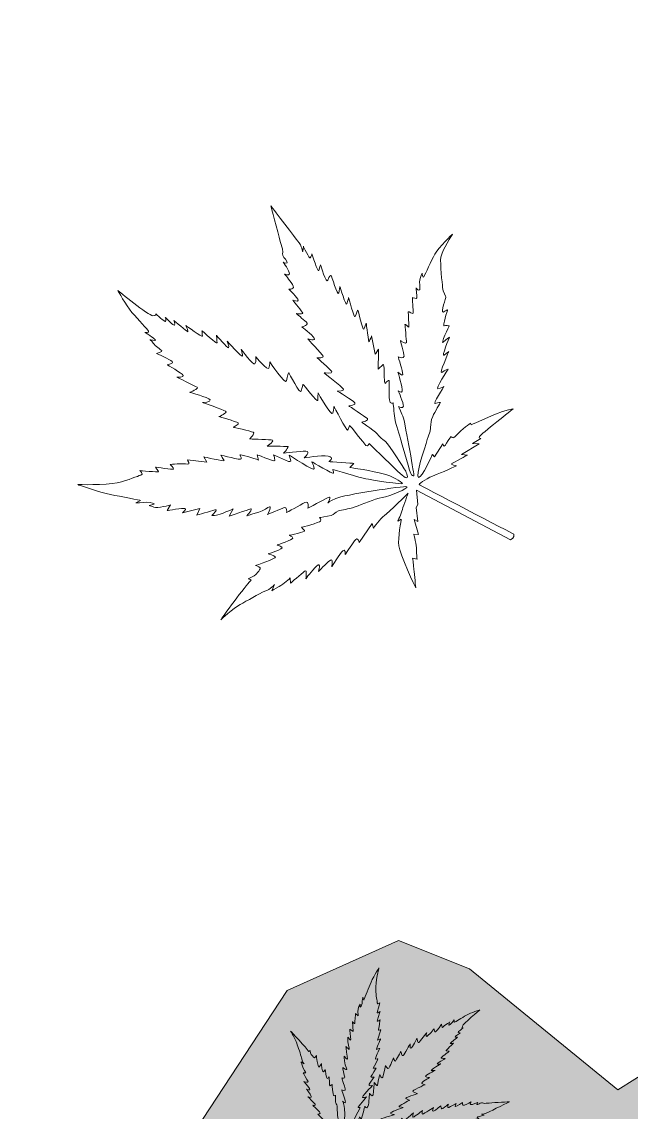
# Model space of a CAD drawing. Extents: x 566 to 1519, y -1337 to -562.
# Drawn here: x 635.4 to 735.4, y -895.6 to -716.5 of the extents above; entities that cross this region are included whole.
import ezdxf

# ---------------------------------------------------------------- set-up
doc = ezdxf.new("R2010")
doc.units = 0
doc.header["$MEASUREMENT"] = 0
doc.layers.add('katman 1', color=7, linetype='Continuous')

msp = doc.modelspace()

# ---------------------------------------------------------------- hatches: boundary and pattern name
at = {"layer": 'katman 1', "true_color": 0x008000}
h = msp.add_hatch(color=96, dxfattribs=at)
h.dxf.hatch_style = 2
h.paths.add_polyline_path([(811.6, -1183.1), (830.72, -1164.51), (837.59, -1132.94), (803.12, -1095.33), (768.25, -1066.35), (785.83, -1038.68), (778.67, -1017.45), (820.26, -1006.79), (834.81, -1013.67), (867.18, -1024.63), (880.09, -1024.63), (892.87, -1001.33), (876.63, -982.04), (825.76, -971.66), (828.81, -941.23), (842.9, -931.45), (867.18, -949.16), (885.43, -949.16), (900.41, -946.89), (917.71, -920.38), (895.83, -899.88), (872.45, -907.98), (842.98, -920.38), (803.12, -943.12), (781.94, -937.32), (786.26, -926.88), (807.45, -915.42), (836.42, -868.75), (863.23, -848.43), (911.65, -822.92), (942.79, -842.81), (949.47, -869.18), (973.05, -911.96), (999.86, -924.96), (1039.56, -924.1), (1063.52, -901.18), (1072.51, -852.32), (1067.75, -822.92), (1082.45, -790.05), (1056.94, -724), (983.43, -716.55), (948.68, -727.36), (922.03, -745.43), (892.87, -758.11), (862.79, -748.98), (836.85, -758.11), (818.69, -778.81), (798.54, -794.38), (770.75, -800.43), (766.83, -814.76), (770.75, -847.13), (769.52, -869.18), (733.22, -891.95), (708.86, -872.12), (697.21, -867.45), (678.96, -875.67), (663.89, -898.58), (669.94, -909.83), (680.37, -926.88), (686.22, -943.55), (697.21, -952.2), (693.73, -966.43), (703.05, -983.33), (708.86, -991.12), (730.48, -998.86), (746.91, -1006.79), (743.45, -1017.45), (718.37, -1035.01), (686.22, -1055.11), (670.38, -1069.77), (653.95, -1103.97), (642.27, -1119.2), (635.35, -1142.86), (646.44, -1156.29), (683.35, -1151.08), (720.97, -1139.11), (758.77, -1132.94), (775.88, -1135), (791.45, -1145.09)])

# ---------------------------------------------------------------- linework, layer by layer
at = {"layer": 'katman 1', "lineweight": 0}
msp.add_lwpolyline([(1063.52, -901.18), (1072.51, -852.32), (1067.75, -822.92), (1082.45, -790.05), (1056.94, -724), (983.43, -716.55), (948.68, -727.36), (922.03, -745.43), (892.87, -758.11), (862.79, -748.98), (836.85, -758.11), (818.69, -778.81), (798.54, -794.38), (770.75, -800.43), (766.83, -814.76), (770.75, -847.13), (769.52, -869.18), (733.22, -891.95), (708.86, -872.12), (697.21, -867.45), (678.96, -875.67), (663.89, -898.58)], dxfattribs=at)
for points in [[(654.87, -795.17), (654.87, -795.17), (654.09, -795.56), (654.09, -795.56), (654.09, -795.56), (655.06, -795.54), (655.9, -795.46), (656.74, -795.38), (657.11, -795.77), (657.11, -795.77), (657.11, -795.77), (656.25, -795.98), (656.25, -795.98), (656.25, -795.98), (656.4, -796.04), (657.01, -796.27), (657.62, -796.51), (659.78, -795.9), (659.78, -795.9), (659.78, -795.9), (659.25, -796.82), (659.25, -796.82), (659.25, -796.82), (661.89, -796.4), (662.18, -796.48), (662.48, -796.57), (661.77, -797.21), (661.77, -797.21), (661.77, -797.21), (664.6, -796.49), (664.6, -796.49), (664.6, -796.49), (664.1, -797.56), (664.1, -797.56), (664.1, -797.56), (666.4, -796.93), (667.07, -796.72), (667.75, -796.52), (666.55, -797.65), (666.55, -797.65), (666.55, -797.65), (666.86, -797.66), (667.32, -797.6), (667.78, -797.54), (670.09, -796.56), (670.09, -796.56), (670.09, -796.56), (669.43, -797.73), (669.43, -797.73), (669.43, -797.73), (672.47, -796.69), (672.94, -796.55), (673.41, -796.42), (672.3, -797.68), (672.3, -797.68), (672.3, -797.68), (674.84, -797.04), (675.77, -796.35), (676.7, -795.65), (675.71, -797.48), (675.71, -797.48), (675.71, -797.48), (678.02, -796.5), (678.46, -796.33), (678.91, -796.15), (678.85, -797.16), (678.85, -797.16), (678.85, -797.16), (681.09, -795.87), (681.85, -795.51), (682.62, -795.14), (682.32, -796.46), (682.32, -796.46), (682.32, -796.46), (684.99, -794.99), (685.67, -794.69), (686.35, -794.38), (685.61, -795.58), (685.61, -795.58), (685.61, -795.58), (685.78, -795.38), (686.92, -794.83), (688.05, -794.28), (698.22, -792.71), (698.58, -792.92), (698.94, -793.12), (695.84, -794.48), (694.54, -794.7), (693.24, -794.93), (691.28, -795.81), (690.09, -796.23), (688.89, -796.64), (687.95, -796.67), (687.35, -796.89), (686.75, -797.1), (686.77, -797.44), (686.14, -797.61), (685.51, -797.79), (684.23, -797.97), (684.23, -797.97), (684.23, -797.97), (684.61, -798.34), (684.43, -798.56), (684.26, -798.78), (681.3, -799.58), (681.3, -799.58), (681.3, -799.58), (681.58, -799.9), (681.8, -800.11), (682.03, -800.31), (679.27, -800.88), (679.27, -800.88), (679.27, -800.88), (679.8, -801.1), (679.86, -801.34), (679.91, -801.58), (677.3, -802.48), (677.3, -802.48), (677.3, -802.48), (677.72, -802.53), (678.08, -802.84), (678.44, -803.14), (675.79, -803.93), (675.79, -803.93), (675.79, -803.93), (676.85, -804.21), (677, -804.46), (677.16, -804.71), (673.75, -805.84), (673.75, -805.84), (673.75, -805.84), (674.27, -806), (674.48, -806.25), (674.68, -806.5), (673.53, -807.55), (673.53, -807.55), (673.53, -807.55), (672.53, -808.05), (672.53, -808.05), (672.53, -808.05), (673.34, -808.11), (672.82, -808.48), (672.29, -808.84), (668.04, -814.76), (668.04, -814.76), (668.04, -814.76), (670.11, -812.85), (671.2, -812.27), (672.3, -811.69), (674.34, -810.43), (675.28, -810.08), (676.22, -809.74), (676.86, -808.98), (676.86, -808.98), (676.86, -808.98), (676.41, -810.03), (676.41, -810.03), (676.41, -810.03), (676.89, -809.64), (677.61, -809.3), (678.33, -808.96), (679.42, -807.9), (679.42, -807.9), (679.42, -807.9), (679.5, -808.74), (679.5, -808.74), (679.5, -808.74), (681.34, -807.18), (681.8, -806.78), (682.27, -806.38), (682, -808.03), (682, -808.03), (682, -808.03), (682.96, -806.71), (683.76, -805.95), (684.57, -805.18), (684.08, -806.84), (684.08, -806.84), (684.08, -806.84), (685.41, -805.44), (685.97, -805.01), (686.53, -804.59), (686.26, -806.05), (686.26, -806.05), (686.26, -806.05), (687.62, -803.87), (688.06, -803.43), (688.49, -802.98), (688.48, -804.04), (688.48, -804.04), (688.48, -804.04), (689.44, -802.59), (690, -801.78), (690.56, -800.98), (690.77, -802.06), (690.77, -802.06), (690.77, -802.06), (692.87, -798.97), (692.87, -798.97), (692.87, -798.97), (693.11, -799.72), (693.11, -799.72), (693.11, -799.72), (694.23, -798.11), (694.91, -797.66), (695.59, -797.21), (698.81, -793.95), (698.81, -793.95), (698.81, -793.95), (698.04, -795.97), (697.86, -796.66), (697.68, -797.36), (697.1, -798.57), (697.1, -798.57), (697.1, -798.57), (697.66, -798.25), (697.66, -798.25), (697.66, -798.25), (697.11, -801.39), (697.25, -802.64), (697.39, -803.89), (700.05, -809.54), (700.05, -809.54), (700.05, -809.54), (699.83, -807.29), (699.75, -806.5), (699.66, -805.71), (699.53, -804.62), (699.53, -804.62), (699.53, -804.62), (700.27, -804.82), (700.27, -804.82), (700.27, -804.82), (700.17, -803.87), (700.2, -803.25), (700.24, -802.63), (699.73, -800.69), (699.73, -800.69), (699.73, -800.69), (700.5, -800.75), (700.5, -800.75), (700.5, -800.75), (699.81, -798.29), (699.81, -798.29), (699.81, -798.29), (700.38, -798.61), (700.38, -798.61), (700.38, -798.61), (700.14, -796.3), (700.14, -796.3), (700.14, -796.3), (700.39, -795.85), (700.39, -795.85), (700.39, -795.85), (700.19, -793.45), (700.19, -793.45), (700.19, -793.45), (715.6, -801.64), (715.6, -801.64), (716.39, -801.37), (716.14, -800.69), (716.14, -800.69), (716.14, -800.69), (700.64, -792.66), (700.6, -792.53), (700.57, -792.41), (702.25, -791.31), (703.17, -791.01), (704.08, -790.71), (706.77, -789.46), (706.77, -789.46), (706.77, -789.46), (705.64, -789.32), (705.97, -789.12), (706.3, -788.91), (708.55, -787.7), (708.55, -787.7), (708.55, -787.7), (707.56, -787.64), (707.56, -787.64), (707.56, -787.64), (710.45, -785.84), (710.45, -785.84), (710.45, -785.84), (709.36, -785.82), (709.36, -785.82), (709.36, -785.82), (710.75, -785.01), (710.75, -785.01), (710.75, -785.01), (710.33, -784.99), (710.51, -784.66), (710.7, -784.34), (716.04, -780.1), (716.04, -780.1), (714.47, -780.24), (709.15, -782.76), (709.15, -782.76), (709.15, -782.76), (709.06, -782.46), (709.06, -782.46), (709.06, -782.46), (707.56, -783.49), (706.79, -784.41), (706.03, -785.32), (705.9, -784.54), (705.81, -784.7), (705.72, -784.86), (705.11, -785.76), (704.86, -786.15), (704.6, -786.53), (704.51, -785.88), (704.51, -785.88), (704.51, -785.88), (703.14, -787.98), (703.14, -787.98), (703.14, -787.98), (702.79, -787.6), (702.79, -787.6), (702.79, -787.6), (701.05, -791.51), (700.49, -791.37), (699.93, -791.23), (701.54, -786.5), (701.95, -785.14), (702.37, -783.78), (702.44, -783.97), (702.49, -783.18), (702.55, -782.39), (702.5, -782.16), (702.83, -781.39), (703.16, -780.62), (704.1, -779.09), (704.1, -779.09), (704.1, -779.09), (703.77, -778.98), (703.26, -779.26), (702.75, -779.53), (704.68, -776.44), (704.68, -776.44), (704.68, -776.44), (704.19, -776.73), (703.67, -776.83), (703.16, -776.93), (705.36, -773.6), (705.36, -773.6), (705.36, -773.6), (704.88, -773.75), (704.34, -774.15), (703.79, -774.56), (705.47, -770.72), (705.47, -770.72), (705.47, -770.72), (705.24, -770.87), (704.7, -771.31), (704.17, -771.76), (705.6, -768.35), (705.6, -768.35), (705.6, -768.35), (705.09, -768.63), (704.56, -769.18), (704.04, -769.73), (705.52, -766.49), (705.52, -766.49), (705.52, -766.49), (705.02, -766.31), (704.7, -766.49), (704.39, -766.67), (705.28, -763.84), (705.28, -763.84), (705.28, -763.84), (704.91, -764.05), (704.53, -764.23), (704.15, -764.4), (705.01, -761.74), (705.01, -761.74), (705.01, -761.74), (704.52, -760.89), (704.46, -760.18), (704.4, -759.47), (704.01, -756.3), (704.18, -755.18), (704.35, -754.08), (706.08, -751.42), (706.08, -751.42), (706.08, -751.42), (703.78, -753.61), (703.2, -754.69), (702.63, -755.77), (701.62, -757.99), (701.38, -758.41), (701.15, -758.82), (701.12, -757.82), (701.12, -757.82), (701.12, -757.82), (700.8, -758.47), (700.71, -758.92), (700.62, -759.36), (700.8, -760.12), (700.7, -760.52), (700.6, -760.93), (700.12, -760.26), (700.12, -760.26), (700.12, -760.26), (700.2, -761.63), (700.24, -761.91), (700.27, -762.19), (699.5, -761.81), (699.5, -761.81), (699.5, -761.81), (699.63, -764.01), (699.65, -764.39), (699.66, -764.77), (698.83, -763.95), (698.82, -764.16), (698.81, -764.37), (698.93, -766.72), (698.93, -766.72), (698.93, -766.72), (698.3, -766.15), (698.28, -766.27), (698.27, -766.38), (698.53, -768.87), (698.53, -769.24), (698.53, -769.62), (697.52, -768.89), (697.52, -768.89), (697.52, -768.89), (698.14, -770.98), (698.15, -771.48), (698.16, -771.98), (697.18, -771.6), (697.18, -771.6), (697.18, -771.6), (697.92, -774.05), (697.91, -774.46), (697.91, -774.87), (697.13, -774.08), (697.13, -774.08), (697.13, -774.08), (697.92, -776.76), (697.84, -777.2), (697.77, -777.63), (697.18, -777.18), (697.18, -777.18), (697.18, -777.18), (698.09, -779.21), (698.02, -779.7), (697.95, -780.2), (697.24, -779.71), (697.24, -779.71), (697.24, -779.71), (697.75, -781.07), (697.95, -781.34), (698.14, -781.61), (699.72, -790.61), (699.75, -790.94), (699.77, -791.28), (699.53, -791.09), (699.35, -790.98), (699.17, -790.88), (697.86, -786.18), (697.67, -785.4), (697.47, -784.63), (696.7, -782.54), (696.6, -781.64), (696.5, -780.73), (696.34, -779.15), (696.34, -779.15), (696.34, -779.15), (695.82, -779.49), (695.73, -778.62), (695.64, -777.74), (695.66, -775.45), (695.66, -775.45), (695.66, -775.45), (695.24, -775.58), (695.06, -775.9), (694.88, -776.22), (694.88, -774.63), (694.87, -773.93), (694.86, -773.24), (694.72, -772.83), (694.72, -772.83), (694.72, -772.83), (693.86, -773.6), (693.86, -773.6), (693.86, -773.6), (694, -770.2), (693.94, -770.3), (693.89, -770.4), (693.4, -771.13), (693.4, -771.13), (693.4, -771.13), (692.8, -768.14), (692.8, -768.14), (692.8, -768.14), (692.54, -768.74), (692.42, -769.09), (692.3, -769.45), (691.92, -766.07), (691.92, -766.07), (691.92, -766.07), (691.6, -766.79), (691.5, -767.05), (691.4, -767.32), (690.55, -763.89), (690.55, -763.89), (690.55, -763.89), (690.26, -764.49), (690.1, -764.96), (689.95, -765.43), (689.03, -761.83), (689.03, -761.83), (689.03, -761.83), (688.86, -762.37), (688.73, -762.88), (688.6, -763.39), (687.59, -760), (687.59, -760), (687.59, -760), (687.54, -760.66), (687.4, -761.14), (687.26, -761.63), (686.17, -758.19), (686.17, -758.19), (686.17, -758.19), (685.8, -758.22), (685.59, -758.98), (685.38, -759.73), (684.41, -756.45), (684.41, -756.45), (684.41, -756.45), (684.26, -756.87), (684.13, -757.38), (684, -757.89), (683, -754.67), (683, -754.67), (683, -754.67), (682.88, -755.08), (682.73, -755.34), (682.58, -755.6), (681.59, -753.39), (681.59, -753.39), (681.59, -753.39), (681.48, -754.29), (681.48, -754.29), (681.48, -754.29), (681.4, -753.45), (680.65, -752.52), (679.9, -751.59), (676.25, -746.76), (676.25, -746.76), (676.25, -746.76), (677.38, -751.01), (677.81, -752.61), (678.24, -754.21), (678.28, -754.13), (678.17, -754.6), (678.07, -755.07), (678.63, -755.39), (678.89, -755.91), (679.16, -756.43), (678.27, -756.04), (678.27, -756.04), (678.27, -756.04), (679.33, -757.44), (679.3, -757.92), (679.26, -758.41), (678.48, -757.91), (678.52, -757.99), (678.56, -758.06), (679.26, -758.83), (679.81, -759.7), (680.36, -760.57), (679.2, -760.45), (679.2, -760.45), (679.2, -760.45), (680.7, -761.93), (680.75, -762.28), (680.79, -762.62), (679.84, -762.27), (679.84, -762.27), (679.84, -762.27), (681.04, -763.72), (681.42, -764.23), (681.8, -764.73), (680.44, -764.47), (680.44, -764.47), (680.44, -764.47), (681.5, -765.36), (682.08, -765.85), (682.65, -766.33), (681.35, -766.66), (681.35, -766.66), (681.35, -766.66), (683.04, -767.96), (683.37, -768.5), (683.71, -769.03), (682.32, -768.62), (682.32, -768.62), (682.32, -768.62), (684.57, -771.09), (684.84, -771.45), (685.11, -771.82), (683.83, -771.73), (683.83, -771.73), (683.83, -771.73), (686.04, -773.65), (686.26, -774.01), (686.48, -774.38), (685.01, -774.21), (685.01, -774.21), (685.01, -774.21), (687.91, -776.51), (688.19, -776.86), (688.48, -777.2), (687.17, -777.21), (687.17, -777.21), (687.17, -777.21), (689.73, -778.74), (690.04, -779.13), (690.36, -779.52), (689.05, -779.63), (689.05, -779.63), (689.05, -779.63), (691.76, -781.46), (692.11, -781.73), (692.46, -782.01), (691.19, -782.33), (691.19, -782.33), (691.19, -782.33), (693.76, -784.02), (693.96, -784.48), (694.15, -784.93), (694.44, -784.86), (695.09, -785.49), (695.74, -786.12), (698.14, -789.93), (698.32, -790.21), (698.5, -790.5), (699.02, -791.75), (698.3, -791.38), (697.58, -791), (692.41, -785.81), (692.41, -785.81), (692.41, -785.81), (692.14, -786.38), (691.88, -786.13), (691.63, -785.88), (689.2, -782.83), (689.2, -782.83), (689.2, -782.83), (688.97, -783.47), (688.85, -783.64), (688.73, -783.81), (686.61, -779.71), (686.61, -779.71), (686.61, -779.71), (686.58, -780.07), (686.42, -780.83), (686.26, -781.59), (684.02, -777.51), (684.02, -777.51), (684.02, -777.51), (683.97, -778.35), (683.98, -778.76), (683.99, -779.16), (681.55, -776.11), (681.55, -776.11), (681.55, -776.11), (681.37, -776.59), (681.25, -777.24), (681.12, -777.89), (679.19, -774.16), (679.19, -774.16), (679.19, -774.16), (678.96, -774.75), (678.82, -775.52), (678.68, -776.29), (676.08, -772.4), (676.08, -772.4), (676.08, -772.4), (676.15, -772.84), (675.94, -773.41), (675.73, -773.98), (673.77, -771.52), (673.77, -771.52), (673.77, -771.52), (673.89, -772.33), (673.64, -772.72), (673.39, -773.12), (671.36, -770.32), (671.36, -770.32), (671.36, -770.32), (671.7, -771.28), (671.57, -771.45), (671.45, -771.62), (669.06, -769.02), (669.06, -769.02), (669.06, -769.02), (669.46, -769.91), (669.31, -770.09), (669.16, -770.27), (667.33, -768.04), (667.33, -768.04), (667.33, -768.04), (667.4, -768.95), (667.43, -769.27), (667.47, -769.58), (664.94, -767.28), (664.94, -767.28), (664.94, -767.28), (665, -767.92), (665.02, -768.17), (665.04, -768.42), (662.3, -766.44), (662.3, -766.44), (662.3, -766.44), (662.72, -767.45), (662.63, -767.46), (662.55, -767.46), (660.32, -765.62), (660.32, -765.62), (660.32, -765.62), (660.52, -766.16), (660.45, -766.38), (660.38, -766.61), (658.92, -765.09), (658.92, -765.09), (658.92, -765.09), (659.06, -765.6), (658.97, -765.76), (658.88, -765.92), (657.35, -764.52), (657.35, -764.52), (657.35, -764.52), (657.54, -764.85), (656.86, -764.83), (656.18, -764.82), (651.14, -760.69), (651.14, -760.69), (651.14, -760.69), (652.39, -763.05), (653.43, -764.27), (654.46, -765.5), (656.02, -767.07), (656.18, -767.35), (656.34, -767.62), (655.53, -767.56), (655.53, -767.56), (655.53, -767.56), (657.14, -768.52), (657.29, -768.77), (657.44, -769.02), (656.36, -768.77), (656.36, -768.77), (656.36, -768.77), (656.56, -768.84), (656.93, -769.31), (657.3, -769.79), (658.16, -770.43), (658.33, -770.55), (658.5, -770.68), (657.5, -771.04), (657.5, -771.04), (657.5, -771.04), (659.72, -772), (660.06, -772.33), (660.41, -772.66), (659.24, -772.9), (659.24, -772.9), (659.24, -772.9), (661.64, -774.26), (661.88, -774.63), (662.11, -775.01), (660.79, -774.9), (660.79, -774.9), (660.79, -774.9), (663.77, -776.37), (664.13, -776.57), (664.49, -776.78), (662.96, -777.42), (662.96, -777.42), (662.96, -777.42), (666.01, -778.22), (666.26, -778.63), (666.51, -779.03), (665.01, -779.06), (665.01, -779.06), (665.01, -779.06), (668.41, -780.24), (668.82, -780.5), (669.23, -780.76), (667.73, -781.4), (667.73, -781.4), (667.73, -781.4), (670.57, -782.2), (670.87, -782.43), (671.17, -782.65), (670.06, -783.14), (670.06, -783.14), (670.06, -783.14), (672.94, -783.76), (673.35, -783.96), (673.76, -784.17), (672.75, -785.06), (672.75, -785.06), (672.75, -785.06), (675.41, -785.16), (676.29, -785.2), (677.17, -785.25), (675.64, -786.26), (675.64, -786.26), (675.64, -786.26), (678.68, -786.28), (679.02, -786.29), (679.37, -786.3), (678.33, -787.39), (678.33, -787.39), (678.33, -787.39), (681.1, -787.04), (682, -787.05), (682.9, -787.05), (681.71, -788.18), (681.71, -788.18), (681.71, -788.18), (684.58, -787.7), (685.67, -787.89), (686.76, -788.09), (685.8, -788.79), (685.8, -788.79), (685.8, -788.79), (689.81, -789.04), (689.86, -789.09), (689.91, -789.15), (689.23, -789.73), (689.23, -789.73), (689.23, -789.73), (693.17, -790.38), (694.71, -790.77), (696.24, -791.16), (697.62, -792.1), (697.89, -792.38), (698.15, -792.67), (692.5, -791.71), (691.83, -791.62), (691.16, -791.53), (686.44, -790.06), (686.44, -790.06), (686.44, -790.06), (686.55, -790.42), (686.56, -790.69), (686.57, -790.96), (682.97, -788.81), (682.97, -788.81), (682.97, -788.81), (683.2, -789.21), (683.39, -789.9), (683.58, -790.6), (679.28, -787.71), (679.28, -787.71), (679.28, -787.71), (679.29, -787.98), (679.5, -788.42), (679.7, -788.85), (679.14, -788.77), (679.14, -788.77), (679.14, -788.77), (676.71, -787.69), (676.71, -787.69), (676.71, -787.69), (677.14, -788.76), (676.76, -788.68), (676.39, -788.6), (674.02, -787.66), (674.02, -787.66), (674.02, -787.66), (674.2, -788.56), (674.2, -788.56), (673.58, -788.16), (671.18, -787.65), (671.18, -787.65), (671.18, -787.65), (671.38, -788.06), (671.4, -788.34), (671.43, -788.62), (668.06, -787.72), (668.06, -787.72), (668.06, -787.72), (668.48, -788.49), (668.58, -788.63), (668.69, -788.76), (665.26, -788.02), (665.26, -788.02), (665.26, -788.02), (665.76, -788.87), (665.76, -788.87), (665.76, -788.87), (662.54, -788.51), (662.54, -788.51), (662.54, -788.51), (663.17, -789.37), (662.52, -789.19), (661.88, -789.01), (659.74, -789.27), (659.74, -789.27), (659.74, -789.27), (660.33, -789.87), (660.28, -790), (660.24, -790.13), (657.29, -789.69), (657.29, -789.69), (657.29, -789.69), (657.81, -790.38), (657.82, -790.46), (657.82, -790.54), (654.71, -790.27), (654.71, -790.27), (654.71, -790.27), (655.47, -790.89), (654.9, -791.02), (654.32, -791.15), (652.99, -791.8), (651.03, -792.26), (649.07, -792.72), (644.5, -792.53), (644.56, -792.56), (644.62, -792.6), (648.19, -793.85), (649.91, -794.18), (651.64, -794.54), (654.87, -795.17), (654.87, -795.17)], [(715.47, -893.92), (715.47, -893.92), (713.04, -894.08), (712.13, -894.14), (711.23, -894.21), (711.26, -894.24), (711.02, -894.13), (710.78, -894.03), (710.54, -894.3), (710.23, -894.38), (709.92, -894.47), (710.23, -894.03), (710.23, -894.03), (710.23, -894.03), (709.36, -894.47), (709.1, -894.39), (708.84, -894.33), (709.19, -893.95), (709.15, -893.97), (709.1, -893.98), (708.61, -894.28), (708.08, -894.48), (707.56, -894.69), (707.74, -894.08), (707.74, -894.08), (707.74, -894.08), (706.78, -894.73), (706.59, -894.72), (706.4, -894.71), (706.69, -894.23), (706.69, -894.23), (706.69, -894.23), (705.77, -894.73), (705.46, -894.88), (705.15, -895.03), (705.44, -894.32), (705.44, -894.32), (705.44, -894.32), (704.84, -894.8), (704.52, -895.06), (704.19, -895.33), (704.15, -894.59), (704.15, -894.59), (704.15, -894.59), (703.27, -895.36), (702.95, -895.49), (702.62, -895.61), (702.99, -894.9), (702.99, -894.9), (702.99, -894.9), (701.42, -895.86), (701.19, -895.97), (700.96, -896.08), (701.15, -895.39), (701.15, -895.39), (701.15, -895.39), (699.88, -896.39), (699.65, -896.47), (699.43, -896.55), (699.68, -895.77), (699.68, -895.77), (699.68, -895.77), (698.13, -897.1), (697.91, -897.22), (697.69, -897.33), (697.83, -896.63), (697.83, -896.63), (697.83, -896.63), (696.73, -897.85), (696.49, -897.98), (696.24, -898.11), (696.32, -897.39), (696.32, -897.39), (696.32, -897.39), (695.04, -898.67), (694.86, -898.83), (694.67, -898.99), (694.63, -898.26), (694.63, -898.26), (694.63, -898.26), (693.44, -899.48), (693.17, -899.54), (692.91, -899.6), (692.92, -899.76), (692.51, -900.05), (692.1, -900.33), (689.79, -901.23), (689.61, -901.3), (689.43, -901.37), (688.7, -901.51), (688.98, -901.17), (689.26, -900.82), (692.62, -898.56), (692.62, -898.56), (692.62, -898.56), (692.34, -898.36), (692.5, -898.24), (692.66, -898.13), (694.57, -897.14), (694.57, -897.14), (694.57, -897.14), (694.24, -896.95), (694.17, -896.86), (694.09, -896.78), (696.53, -896.06), (696.53, -896.06), (696.53, -896.06), (696.34, -896.01), (695.94, -895.84), (695.55, -895.68), (697.99, -894.89), (697.99, -894.89), (697.99, -894.89), (697.54, -894.77), (697.32, -894.74), (697.1, -894.7), (699.01, -893.7), (699.01, -893.7), (699.01, -893.7), (698.77, -893.56), (698.43, -893.42), (698.09, -893.28), (700.31, -892.63), (700.31, -892.63), (700.31, -892.63), (700.02, -892.44), (699.62, -892.28), (699.22, -892.13), (701.59, -891.13), (701.59, -891.13), (701.59, -891.13), (701.35, -891.12), (701.06, -890.95), (700.78, -890.77), (702.32, -889.97), (702.32, -889.97), (702.32, -889.97), (701.86, -889.95), (701.67, -889.78), (701.49, -889.6), (703.22, -888.79), (703.22, -888.79), (703.22, -888.79), (702.66, -888.87), (702.58, -888.79), (702.5, -888.7), (704.16, -887.68), (704.16, -887.68), (704.16, -887.68), (703.64, -887.81), (703.56, -887.71), (703.48, -887.6), (704.88, -886.85), (704.88, -886.85), (704.88, -886.85), (704.37, -886.79), (704.2, -886.78), (704.03, -886.76), (705.54, -885.64), (705.54, -885.64), (705.54, -885.64), (705.19, -885.6), (705.05, -885.59), (704.91, -885.57), (706.27, -884.29), (706.27, -884.29), (706.27, -884.29), (705.68, -884.41), (705.68, -884.37), (705.69, -884.32), (706.92, -883.31), (706.92, -883.31), (706.92, -883.31), (706.61, -883.36), (706.5, -883.3), (706.38, -883.23), (707.36, -882.6), (707.36, -882.6), (707.36, -882.6), (707.07, -882.63), (706.99, -882.56), (706.91, -882.49), (707.83, -881.81), (707.83, -881.81), (707.83, -881.81), (707.64, -881.88), (707.71, -881.52), (707.8, -881.15), (710.56, -878.85), (710.56, -878.85), (710.56, -878.85), (709.15, -879.28), (708.38, -879.71), (707.61, -880.15), (706.59, -880.82), (706.42, -880.88), (706.25, -880.94), (706.38, -880.5), (706.38, -880.5), (706.38, -880.5), (705.69, -881.28), (705.54, -881.33), (705.39, -881.39), (705.63, -880.83), (705.63, -880.83), (705.63, -880.83), (705.58, -880.93), (705.28, -881.08), (704.98, -881.23), (704.54, -881.63), (704.46, -881.71), (704.38, -881.79), (704.29, -881.2), (704.29, -881.2), (704.29, -881.2), (703.53, -882.31), (703.32, -882.46), (703.1, -882.61), (703.09, -881.95), (703.09, -881.95), (703.09, -881.95), (702.11, -883.11), (701.88, -883.2), (701.65, -883.29), (701.85, -882.58), (701.85, -882.58), (701.85, -882.58), (700.74, -884.04), (700.59, -884.21), (700.44, -884.39), (700.25, -883.49), (700.25, -883.49), (700.25, -883.49), (699.5, -885.06), (699.25, -885.15), (699.01, -885.25), (699.15, -884.43), (699.15, -884.43), (699.15, -884.43), (698.16, -886.15), (697.97, -886.34), (697.79, -886.54), (697.6, -885.66), (697.6, -885.66), (697.6, -885.66), (696.86, -887.11), (696.71, -887.25), (696.56, -887.39), (696.41, -886.74), (696.41, -886.74), (696.41, -886.74), (695.77, -888.23), (695.62, -888.43), (695.46, -888.64), (695.09, -888), (695.09, -888), (695.09, -888), (694.76, -889.43), (694.64, -889.9), (694.52, -890.37), (694.13, -889.43), (694.13, -889.43), (694.13, -889.43), (693.8, -891.08), (693.76, -891.26), (693.72, -891.45), (693.24, -890.77), (693.24, -890.77), (693.24, -890.77), (693.14, -892.31), (693.04, -892.79), (692.94, -893.28), (692.45, -892.51), (692.45, -892.51), (692.45, -892.51), (692.41, -894.12), (692.19, -894.69), (691.98, -895.26), (691.69, -894.67), (691.69, -894.67), (691.69, -894.67), (691.14, -896.81), (691.1, -896.83), (691.07, -896.85), (690.83, -896.43), (690.83, -896.43), (690.83, -896.43), (690.06, -898.49), (689.69, -899.28), (689.31, -900.07), (688.66, -900.72), (688.48, -900.83), (688.3, -900.95), (689.41, -897.99), (689.53, -897.63), (689.65, -897.28), (690.94, -894.88), (690.94, -894.88), (690.94, -894.88), (690.73, -894.9), (690.59, -894.88), (690.44, -894.86), (691.98, -893.13), (691.98, -893.13), (691.98, -893.13), (691.74, -893.21), (691.35, -893.24), (690.95, -893.28), (692.96, -891.25), (692.96, -891.25), (692.96, -891.25), (692.82, -891.23), (692.56, -891.29), (692.3, -891.36), (692.4, -891.06), (692.4, -891.06), (692.4, -891.06), (693.24, -889.86), (693.24, -889.86), (693.24, -889.86), (692.62, -889.98), (692.7, -889.79), (692.79, -889.59), (693.54, -888.41), (693.54, -888.41), (693.54, -888.41), (693.03, -888.41), (693.03, -888.41), (693.32, -888.11), (693.85, -886.87), (693.85, -886.87), (693.85, -886.87), (693.61, -886.93), (693.45, -886.92), (693.3, -886.9), (694.14, -885.17), (694.14, -885.17), (694.14, -885.17), (693.68, -885.31), (693.59, -885.36), (693.5, -885.4), (694.27, -883.62), (694.27, -883.62), (694.27, -883.62), (693.76, -883.8), (693.76, -883.8), (693.76, -883.8), (694.29, -882.1), (694.29, -882.1), (694.29, -882.1), (693.76, -882.35), (693.92, -882.02), (694.09, -881.68), (694.18, -880.5), (694.18, -880.5), (694.18, -880.5), (693.79, -880.76), (693.72, -880.72), (693.66, -880.68), (694.2, -879.13), (694.2, -879.13), (694.2, -879.13), (693.77, -879.34), (693.73, -879.33), (693.68, -879.33), (694.16, -877.67), (694.16, -877.67), (694.16, -877.67), (693.74, -878.02), (693.74, -877.69), (693.73, -877.37), (693.51, -876.58), (693.47, -875.47), (693.42, -874.36), (694.01, -871.9), (693.98, -871.93), (693.96, -871.96), (692.91, -873.76), (692.54, -874.66), (692.18, -875.56), (691.5, -877.24), (691.5, -877.24), (691.5, -877.24), (691.37, -876.78), (691.37, -876.78), (691.37, -876.78), (691.28, -877.31), (691.23, -877.77), (691.19, -878.24), (690.94, -878.39), (690.94, -878.39), (690.94, -878.39), (690.92, -877.91), (690.92, -877.91), (690.92, -877.91), (690.87, -877.98), (690.68, -878.29), (690.48, -878.59), (690.59, -879.83), (690.59, -879.83), (690.59, -879.83), (690.14, -879.44), (690.14, -879.44), (690.14, -879.44), (690.09, -880.91), (690.02, -881.07), (689.94, -881.22), (689.66, -880.77), (689.66, -880.77), (689.66, -880.77), (689.76, -882.37), (689.76, -882.37), (689.76, -882.37), (689.23, -881.99), (689.23, -881.99), (689.23, -881.99), (689.33, -883.31), (689.37, -883.69), (689.41, -884.08), (688.92, -883.31), (688.92, -883.31), (688.92, -883.31), (688.88, -883.48), (688.87, -883.73), (688.85, -883.99), (689.14, -885.34), (689.14, -885.34), (689.14, -885.34), (688.58, -884.86), (688.58, -884.86), (688.58, -884.86), (688.82, -886.62), (688.85, -886.89), (688.87, -887.16), (688.3, -886.42), (688.3, -886.42), (688.3, -886.42), (688.38, -887.87), (688.66, -888.44), (688.94, -889.02), (688.05, -888.29), (688.05, -888.29), (688.05, -888.29), (688.34, -889.65), (688.39, -889.9), (688.43, -890.16), (687.9, -890.02), (687.9, -890.02), (687.9, -890.02), (688.36, -891.37), (688.48, -891.83), (688.59, -892.28), (687.91, -891.98), (687.91, -891.98), (687.91, -891.98), (688.43, -893.58), (688.52, -893.98), (688.61, -894.38), (688.04, -893.85), (688.04, -893.85), (688.04, -893.85), (688.13, -893.96), (688.31, -894.64), (688.49, -895.31), (688.27, -900.98), (688.12, -901.16), (687.97, -901.33), (687.56, -899.51), (687.58, -898.78), (687.59, -898.05), (687.32, -896.9), (687.22, -896.21), (687.12, -895.52), (687.2, -895), (687.15, -894.66), (687.09, -894.31), (686.91, -894.28), (686.88, -893.93), (686.85, -893.57), (686.89, -892.86), (686.89, -892.86), (686.89, -892.86), (686.65, -893.02), (686.55, -892.9), (686.45, -892.78), (686.32, -891.1), (686.32, -891.1), (686.32, -891.1), (686.13, -891.21), (685.99, -891.31), (685.85, -891.42), (685.84, -889.86), (685.84, -889.86), (685.84, -889.86), (685.66, -890.13), (685.52, -890.13), (685.38, -890.13), (685.18, -888.63), (685.18, -888.63), (685.18, -888.63), (685.11, -888.85), (684.9, -889.01), (684.69, -889.17), (684.55, -887.65), (684.55, -887.65), (684.55, -887.65), (684.28, -888.2), (684.13, -888.26), (683.98, -888.31), (683.73, -886.35), (683.73, -886.35), (683.73, -886.35), (683.58, -886.61), (683.43, -886.7), (683.27, -886.78), (682.83, -886.05), (682.83, -886.05), (682.83, -886.05), (682.66, -885.45), (682.66, -885.45), (682.66, -885.45), (682.54, -885.89), (682.4, -885.56), (682.25, -885.24), (679.5, -882.32), (679.5, -882.32), (679.5, -882.32), (680.32, -883.64), (680.51, -884.29), (680.71, -884.95), (681.18, -886.19), (681.27, -886.73), (681.36, -887.28), (681.7, -887.7), (681.7, -887.7), (681.7, -887.7), (681.18, -887.35), (681.18, -887.35), (681.18, -887.35), (681.34, -887.65), (681.45, -888.08), (681.55, -888.5), (682.02, -889.2), (682.02, -889.2), (682.02, -889.2), (681.55, -889.16), (681.55, -889.16), (681.55, -889.16), (682.2, -890.32), (682.37, -890.61), (682.54, -890.91), (681.67, -890.59), (681.67, -890.59), (681.67, -890.59), (682.29, -891.24), (682.62, -891.76), (682.95, -892.28), (682.1, -891.84), (682.1, -891.84), (682.1, -891.84), (682.72, -892.7), (682.89, -893.05), (683.07, -893.4), (682.3, -893.1), (682.3, -893.1), (682.3, -893.1), (683.34, -894.07), (683.53, -894.35), (683.73, -894.63), (683.16, -894.52), (683.16, -894.52), (683.16, -894.52), (683.84, -895.19), (684.22, -895.57), (684.59, -895.96), (683.99, -895.96), (683.99, -895.96), (683.99, -895.96), (685.44, -897.43), (685.44, -897.43), (685.44, -897.43), (685.01, -897.48), (685.01, -897.48), (685.01, -897.48), (685.76, -898.25), (685.94, -898.67), (686.11, -899.09), (687.53, -901.17), (687.53, -901.17), (687.53, -901.17), (686.52, -900.55), (686.16, -900.38), (685.81, -900.21), (685.21, -899.76), (685.21, -899.76), (685.21, -899.76), (685.33, -900.1), (685.33, -900.1), (685.33, -900.1), (683.68, -899.47), (682.99, -899.42), (682.3, -899.36), (678.96, -900.2), (678.96, -900.2), (678.96, -900.2), (680.2, -900.32), (680.64, -900.36), (681.08, -900.4), (681.67, -900.44), (681.67, -900.44), (681.67, -900.44), (681.49, -900.82), (681.49, -900.82), (681.49, -900.82), (682.02, -900.87), (682.35, -900.95), (682.68, -901.03), (683.78, -900.96), (683.78, -900.96), (683.78, -900.96), (683.67, -901.37), (683.67, -901.37), (683.67, -901.37), (685.08, -901.26), (685.08, -901.26), (685.08, -901.26), (684.84, -901.53), (684.84, -901.53), (684.84, -901.53), (686.12, -901.65), (686.12, -901.65), (686.12, -901.65), (686.33, -901.83), (686.33, -901.83), (686.33, -901.83), (687.66, -901.97), (687.66, -901.97), (687.66, -901.97), (681.61, -909.46), (681.61, -909.46), (681.67, -909.92), (682.06, -909.85), (682.06, -909.85), (682.06, -909.85), (688.04, -902.3), (688.11, -902.29), (688.18, -902.29), (688.6, -903.32), (688.67, -903.84), (688.73, -904.37), (689.13, -905.96), (689.13, -905.96), (689.13, -905.96), (689.32, -905.36), (689.4, -905.56), (689.47, -905.76), (689.89, -907.1), (689.89, -907.1), (689.89, -907.1), (690.03, -906.57), (690.03, -906.57), (690.03, -906.57), (690.7, -908.33), (690.7, -908.33), (690.7, -908.33), (690.82, -907.74), (690.82, -907.74), (690.82, -907.74), (691.12, -908.58), (691.12, -908.58), (691.12, -908.58), (691.18, -908.36), (691.33, -908.49), (691.49, -908.62), (693.23, -911.96), (693.23, -911.96), (693.31, -911.1), (692.51, -907.95), (692.51, -907.95), (692.51, -907.95), (692.67, -907.94), (692.67, -907.94), (692.67, -907.94), (692.28, -907.02), (691.86, -906.5), (691.45, -905.99), (691.88, -906.01), (691.81, -905.94), (691.73, -905.87), (691.31, -905.45), (691.12, -905.27), (690.94, -905.09), (691.3, -905.11), (691.3, -905.11), (691.3, -905.11), (690.31, -904.15), (690.31, -904.15), (690.31, -904.15), (690.55, -904), (690.55, -904), (690.55, -904), (688.62, -902.64), (688.75, -902.35), (688.89, -902.06), (691.28, -903.43), (691.98, -903.8), (692.67, -904.17), (692.56, -904.19), (692.98, -904.3), (693.4, -904.41), (693.53, -904.41), (693.92, -904.67), (694.3, -904.94), (695.03, -905.6), (695.03, -905.6), (695.03, -905.6), (695.12, -905.44), (695.03, -905.13), (694.93, -904.82), (696.4, -906.19), (696.4, -906.19), (696.4, -906.19), (696.3, -905.9), (696.3, -905.61), (696.3, -905.32), (697.87, -906.86), (697.87, -906.86), (697.87, -906.86), (697.83, -906.59), (697.68, -906.25), (697.52, -905.91), (699.42, -907.22), (699.42, -907.22), (699.42, -907.22), (699.36, -907.08), (699.18, -906.75), (698.99, -906.41), (700.69, -907.54), (700.69, -907.54), (700.69, -907.54), (700.59, -907.24), (700.35, -906.89), (700.1, -906.55), (701.71, -907.69), (701.71, -907.69), (701.71, -907.69), (701.85, -907.44), (701.79, -907.25), (701.73, -907.06), (703.16, -907.84), (703.16, -907.84), (703.16, -907.84), (703.08, -907.62), (703.03, -907.39), (702.98, -907.17), (704.33, -907.92), (704.33, -907.92), (704.33, -907.92), (704.84, -907.74), (705.23, -907.78), (705.62, -907.83), (707.38, -907.95), (707.97, -908.16), (708.55, -908.37), (709.81, -909.58), (709.81, -909.58), (709.81, -909.58), (708.86, -908.11), (708.34, -907.68), (707.82, -907.26), (706.71, -906.48), (706.51, -906.31), (706.31, -906.14), (706.86, -906.22), (706.86, -906.22), (706.86, -906.22), (706.54, -905.98), (706.31, -905.89), (706.08, -905.79), (705.65, -905.81), (705.44, -905.72), (705.23, -905.62), (705.64, -905.43), (705.64, -905.43), (705.64, -905.43), (704.9, -905.33), (704.74, -905.32), (704.58, -905.31), (704.87, -904.93), (704.87, -904.93), (704.87, -904.93), (703.66, -904.77), (703.46, -904.74), (703.25, -904.71), (703.78, -904.34), (703.67, -904.32), (703.56, -904.29), (702.27, -904.11), (702.27, -904.11), (702.27, -904.11), (702.65, -903.82), (702.59, -903.8), (702.52, -903.78), (701.15, -903.66), (700.94, -903.63), (700.74, -903.59), (701.24, -903.12), (701.24, -903.12), (701.24, -903.12), (700.04, -903.23), (699.77, -903.18), (699.5, -903.14), (699.81, -902.64), (699.81, -902.64), (699.81, -902.64), (698.41, -902.79), (698.19, -902.74), (697.96, -902.7), (698.47, -902.36), (698.47, -902.36), (698.47, -902.36), (696.94, -902.5), (696.71, -902.41), (696.48, -902.33), (696.78, -902.06), (696.78, -902.06), (696.78, -902.06), (695.6, -902.34), (695.33, -902.25), (695.07, -902.16), (695.41, -901.83), (695.41, -901.83), (695.41, -901.83), (694.62, -901.96), (694.46, -902.04), (694.29, -902.11), (689.25, -902.02), (689.06, -902), (688.88, -901.98), (689.01, -901.87), (689.08, -901.78), (689.16, -901.7), (691.84, -901.48), (692.28, -901.46), (692.73, -901.43), (693.93, -901.24), (694.44, -901.28), (694.94, -901.32), (695.81, -901.39), (695.81, -901.39), (695.81, -901.39), (695.68, -901.08), (696.16, -901.12), (696.65, -901.17), (697.89, -901.42), (697.89, -901.42), (697.89, -901.42), (697.86, -901.18), (697.7, -901.05), (697.55, -900.91), (698.41, -901.08), (698.79, -901.15), (699.17, -901.22), (699.4, -901.18), (699.4, -901.18), (699.4, -901.18), (699.07, -900.64), (699.07, -900.64), (699.07, -900.64), (700.9, -901.07), (700.86, -901.03), (700.81, -900.99), (700.46, -900.65), (700.46, -900.65), (700.46, -900.65), (702.15, -900.64), (702.15, -900.64), (702.15, -900.64), (701.85, -900.44), (701.67, -900.33), (701.49, -900.23), (703.36, -900.38), (703.36, -900.38), (703.36, -900.38), (703, -900.13), (702.87, -900.05), (702.74, -899.96), (704.68, -899.87), (704.68, -899.87), (704.68, -899.87), (704.39, -899.65), (704.15, -899.51), (703.91, -899.37), (705.96, -899.26), (705.96, -899.26), (705.96, -899.26), (705.69, -899.11), (705.42, -898.98), (705.16, -898.86), (707.1, -898.67), (707.1, -898.67), (707.1, -898.67), (706.75, -898.57), (706.5, -898.44), (706.26, -898.32), (708.23, -898.09), (708.23, -898.09), (708.23, -898.09), (708.25, -897.89), (707.86, -897.69), (707.48, -897.5), (709.36, -897.32), (709.36, -897.32), (709.36, -897.32), (709.15, -897.19), (708.89, -897.07), (708.62, -896.94), (710.47, -896.74), (710.47, -896.74), (710.47, -896.74), (710.26, -896.63), (710.13, -896.52), (710.01, -896.42), (711.31, -896.11), (711.31, -896.11), (711.31, -896.11), (710.83, -895.96), (710.83, -895.96), (710.83, -895.96), (711.3, -896.01), (711.88, -895.7), (712.47, -895.39), (715.47, -893.92), (715.47, -893.92)]]:
    msp.add_open_spline(points, degree=3, knots=[0, 0, 0, 0, 1, 1, 1, 2, 2, 2, 3, 3, 3, 4, 4, 4, 5, 5, 5, 6, 6, 6, 7, 7, 7, 8, 8, 8, 9, 9, 9, 10, 10, 10, 11, 11, 11, 12, 12, 12, 13, 13, 13, 14, 14, 14, 15, 15, 15, 16, 16, 16, 17, 17, 17, 18, 18, 18, 19, 19, 19, 20, 20, 20, 21, 21, 21, 22, 22, 22, 23, 23, 23, 24, 24, 24, 25, 25, 25, 26, 26, 26, 27, 27, 27, 28, 28, 28, 29, 29, 29, 30, 30, 30, 31, 31, 31, 32, 32, 32, 33, 33, 33, 34, 34, 34, 35, 35, 35, 36, 36, 36, 37, 37, 37, 38, 38, 38, 39, 39, 39, 40, 40, 40, 41, 41, 41, 42, 42, 42, 43, 43, 43, 44, 44, 44, 45, 45, 45, 46, 46, 46, 47, 47, 47, 48, 48, 48, 49, 49, 49, 50, 50, 50, 51, 51, 51, 52, 52, 52, 53, 53, 53, 54, 54, 54, 55, 55, 55, 56, 56, 56, 57, 57, 57, 58, 58, 58, 59, 59, 59, 60, 60, 60, 61, 61, 61, 62, 62, 62, 63, 63, 63, 64, 64, 64, 65, 65, 65, 66, 66, 66, 67, 67, 67, 68, 68, 68, 69, 69, 69, 70, 70, 70, 71, 71, 71, 72, 72, 72, 73, 73, 73, 74, 74, 74, 75, 75, 75, 76, 76, 76, 77, 77, 77, 78, 78, 78, 79, 79, 79, 80, 80, 80, 81, 81, 81, 82, 82, 82, 83, 83, 83, 84, 84, 84, 85, 85, 85, 86, 86, 86, 87, 87, 87, 88, 88, 88, 89, 89, 89, 90, 90, 90, 91, 91, 91, 92, 92, 92, 93, 93, 93, 94, 94, 94, 95, 95, 95, 96, 96, 96, 97, 97, 97, 98, 98, 98, 99, 99, 99, 100, 100, 100, 101, 101, 101, 102, 102, 102, 103, 103, 103, 104, 104, 104, 105, 105, 105, 106, 106, 106, 107, 107, 107, 108, 108, 108, 109, 109, 109, 110, 110, 110, 111, 111, 111, 112, 112, 112, 113, 113, 113, 114, 114, 114, 115, 115, 115, 116, 116, 116, 117, 117, 117, 118, 118, 118, 119, 119, 119, 120, 120, 120, 121, 121, 121, 122, 122, 122, 123, 123, 123, 124, 124, 124, 125, 125, 125, 126, 126, 126, 127, 127, 127, 128, 128, 128, 129, 129, 129, 130, 130, 130, 131, 131, 131, 132, 132, 132, 133, 133, 133, 134, 134, 134, 135, 135, 135, 136, 136, 136, 137, 137, 137, 138, 138, 138, 139, 139, 139, 140, 140, 140, 141, 141, 141, 142, 142, 142, 143, 143, 143, 144, 144, 144, 145, 145, 145, 146, 146, 146, 147, 147, 147, 148, 148, 148, 149, 149, 149, 150, 150, 150, 151, 151, 151, 152, 152, 152, 153, 153, 153, 154, 154, 154, 155, 155, 155, 156, 156, 156, 157, 157, 157, 158, 158, 158, 159, 159, 159, 160, 160, 160, 161, 161, 161, 162, 162, 162, 163, 163, 163, 164, 164, 164, 165, 165, 165, 166, 166, 166, 167, 167, 167, 168, 168, 168, 169, 169, 169, 170, 170, 170, 171, 171, 171, 172, 172, 172, 173, 173, 173, 174, 174, 174, 175, 175, 175, 176, 176, 176, 177, 177, 177, 178, 178, 178, 179, 179, 179, 180, 180, 180, 181, 181, 181, 182, 182, 182, 183, 183, 183, 184, 184, 184, 185, 185, 185, 186, 186, 186, 187, 187, 187, 188, 188, 188, 189, 189, 189, 190, 190, 190, 191, 191, 191, 192, 192, 192, 193, 193, 193, 194, 194, 194, 195, 195, 195, 196, 196, 196, 197, 197, 197, 198, 198, 198, 199, 199, 199, 200, 200, 200, 201, 201, 201, 202, 202, 202, 203, 203, 203, 204, 204, 204, 205, 205, 205, 206, 206, 206, 207, 207, 207, 208, 208, 208, 209, 209, 209, 210, 210, 210, 211, 211, 211, 212, 212, 212, 213, 213, 213, 214, 214, 214, 215, 215, 215, 216, 216, 216, 217, 217, 217, 218, 218, 218, 219, 219, 219, 220, 220, 220, 221, 221, 221, 222, 222, 222, 223, 223, 223, 224, 224, 224, 225, 225, 225, 226, 226, 226, 227, 227, 227, 228, 228, 228, 229, 229, 229, 230, 230, 230, 231, 231, 231, 232, 232, 232, 233, 233, 233, 234, 234, 234, 235, 235, 235, 236, 236, 236, 237, 237, 237, 238, 238, 238, 239, 239, 239, 240, 240, 240, 241, 241, 241, 242, 242, 242, 243, 243, 243, 244, 244, 244, 245, 245, 245, 246, 246, 246, 247, 247, 247, 248, 248, 248, 249, 249, 249, 250, 250, 250, 251, 251, 251, 252, 252, 252, 253, 253, 253, 254, 254, 254, 255, 255, 255, 256, 256, 256, 257, 257, 257, 258, 258, 258, 259, 259, 259, 260, 260, 260, 261, 261, 261, 262, 262, 262, 263, 263, 263, 264, 264, 264, 265, 265, 265, 266, 266, 266, 267, 267, 267, 268, 268, 268, 269, 269, 269, 270, 270, 270, 271, 271, 271, 272, 272, 272, 273, 273, 273, 274, 274, 274, 275, 275, 275, 276, 276, 276, 277, 277, 277, 278, 278, 278, 279, 279, 279, 280, 280, 280, 281, 281, 281, 282, 282, 282, 283, 283, 283, 284, 284, 284, 285, 285, 285, 286, 286, 286, 287, 287, 287, 288, 288, 288, 289, 289, 289, 290, 290, 290, 291, 291, 291, 292, 292, 292, 293, 293, 293, 294, 294, 294, 295, 295, 295, 296, 296, 296, 297, 297, 297, 298, 298, 298, 299, 299, 299, 300, 300, 300, 301, 301, 301, 302, 302, 302, 303, 303, 303, 304, 304, 304, 305, 305, 305, 306, 306, 306, 307, 307, 307, 308, 308, 308, 309, 309, 309, 310, 310, 310, 311, 311, 311, 311], dxfattribs=at)

doc.saveas('drawing.dxf')
